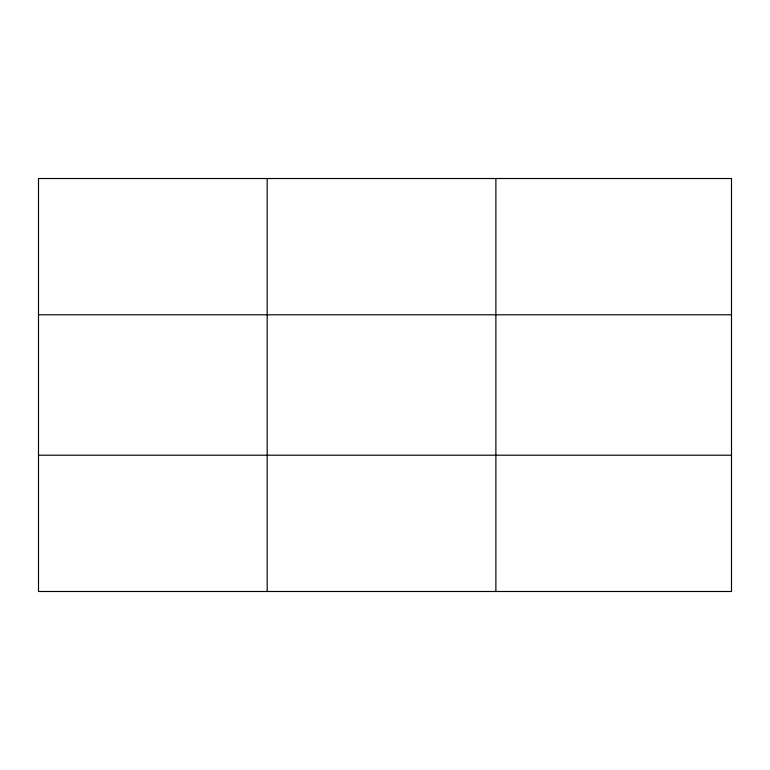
<?xml version="1.0" encoding="UTF-8"?>
<svg xmlns="http://www.w3.org/2000/svg" width="770" height="770" viewBox="0 0 770 770"><rect width="100%" height="100%" fill="white"/><g stroke="black" fill="none" stroke-linecap="round" stroke-linejoin="round"><path stroke-width="1.16" d="M267.19 591.485L267.19 178.515M495.88 591.485L495.88 178.515M38.5 314.795L731.5 314.795M38.5 455.205L731.5 455.205M731.5 178.515L731.5 591.485L38.5 591.485L38.5 178.515L731.5 178.515"/></g></svg>
